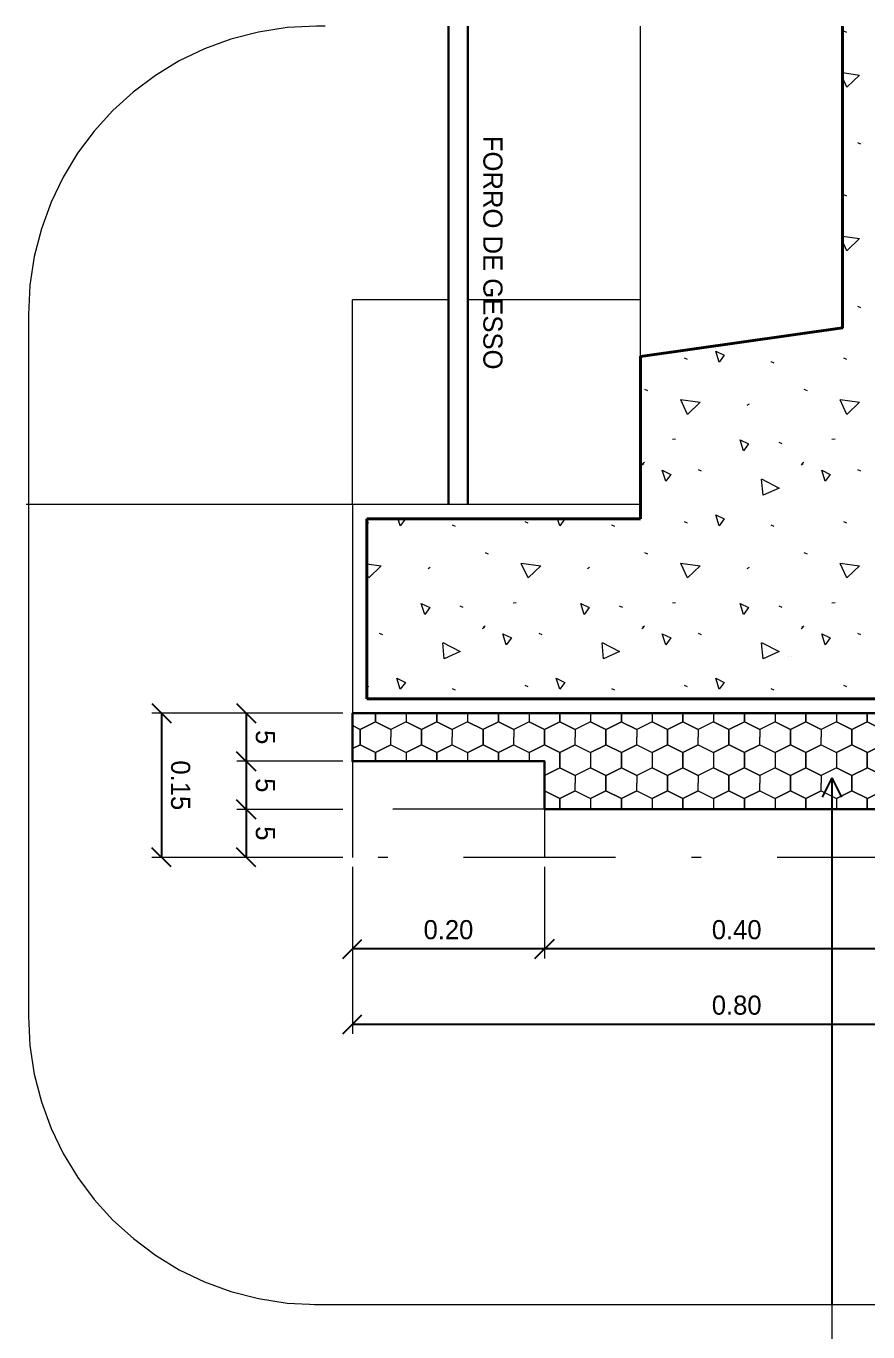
# Model space of a CAD drawing. Header units: metres. Extents: x -62 to 23, y -77 to 42.
# Drawn here: x -7.99 to 0.77, y -7 to 6.58 of the extents above; entities that cross this region are included whole.
import ezdxf
from ezdxf.enums import TextEntityAlignment as Align

# ---------------------------------------------------------------- set-up
doc = ezdxf.new("R2010")
doc.units = ezdxf.units.M
doc.header["$MEASUREMENT"] = 0
doc.linetypes.add('DGN Style 4', pattern=[3.163611, 1.580817, -0.790409, 0.001976, -0.790409])
for name, color, linetype, lineweight in [('11 - Acabamentos', 7, 'Continuous', 0), ('21 - Hachuras', 7, 'Continuous', 0), ('24 - Textos Gerais', 7, 'Continuous', 0), ('32 - Forro', 7, 'Continuous', 0), ('5 - Laje em Corte', 7, 'Continuous', 0), ('Level 1-1', 7, 'Continuous', 0), ('Level 12', 7, 'Continuous', 0), ('Level 24-1', 7, 'Continuous', 0), ('Level 63', 7, 'Continuous', 0)]:
    doc.layers.add(name, color=color, linetype=linetype, lineweight=lineweight)
doc.styles.add('Style-CIVIL', font='CIVIL.shx')
doc.styles.add('Style-INTL_ENGINEERING', font='INTL_ENGINEERING.shx')
doc.dimstyles.get("Standard").update_dxf_attribs({"dimtxt": 0.18, "dimasz": 0.18, "dimexe": 0.18, "dimexo": 0.0625, "dimgap": 0.09, "dimtad": 0, "dimtih": 1, "dimtoh": 1, "dimdec": 4, "dimzin": 1, "dimdsep": 46, "dimtxsty": 'Standard', "dimcen": 0, "dimadec": 0, "dimazin": 0, "dimtfac": 1, "dimtdec": 4, "dimtofl": 0, "dimtmove": 0, "dimatfit": 3, "dimfxl": 0, "dimtolj": 1, "dimtzin": 1, "dimarcsym": 0})

# ---------------------------------------------------------------- blocks, each defined once
blk = doc.blocks.new('*U42')
at = {"layer": 'Level 24-1', "color": 7, "linetype": 'DGN Style 4', "lineweight": 13, "flags": 128}
for points in [[(1.4746, 0.3831), (-0.1258, 2.153)], [(-1.4409, 0.9638), (0.1573, -0.8037)], [(0.7223, -0.8321), (1.444, -0.1795)]]:
    blk.add_lwpolyline(points, dxfattribs=at)
at = {"layer": 'Level 24-1', "color": 7, "linetype": 'DGN Style 4', "lineweight": 13}
for centre, start, end in [((1.1757, 0.1172), 312.1218, 42.1218), ((0.454, -0.5354), 222.1218, 312.1218)]:
    blk.add_arc(centre, 0.4, start, end, dxfattribs=at)
blk = doc.blocks.new('_Oblique')
at = {"color": 0, "linetype": 'ByBlock', "lineweight": -2}
blk.add_line((0.5, 0.5), (-0.5, -0.5), dxfattribs=at)
blk = doc.blocks.new('*D62')
at = {"layer": 'Defpoints', "color": 0, "linetype": 'Continuous', "lineweight": 0}
for p in [(-2.596, -2.064), (1.404, -2.064), (-2.596, -3.016)]:
    blk.add_point(p, dxfattribs=at)
at = {"layer": 'Level 1-1', "color": 2, "linetype": 'Continuous', "lineweight": 0}
for p, q in [((-2.596, -2.163), (-2.596, -3.115)), ((1.404, -2.163), (1.404, -3.115))]:
    blk.add_line(p, q, dxfattribs=at)
at = {"layer": 'Level 1-1', "color": 0, "linetype": 'Continuous', "lineweight": -2}
blk.add_line((1.404, -3.016), (-2.596, -3.016), dxfattribs=at)
at = {"layer": 'Level 1-1', "color": 0, "linetype": 'Continuous', "lineweight": -2, "xscale": 0.199, "yscale": 0.199, "zscale": 0.199, "rotation": 180}
blk.add_blockref('_Oblique', (-2.596, -3.016), dxfattribs=at)
at = {"layer": 'Level 1-1', "color": 0, "linetype": 'Continuous', "lineweight": -2, "xscale": 0.199, "yscale": 0.199, "zscale": 0.199}
blk.add_blockref('_Oblique', (1.404, -3.016), dxfattribs=at)
at = {"layer": 'Level 1-1', "color": 0, "linetype": 'Continuous', "lineweight": 0, "insert": (-0.596, -2.817), "char_height": 0.199, "attachment_point": 5, "style": 'Style-INTL_ENGINEERING'}
blk.add_mtext('0.40', dxfattribs=at)
blk = doc.blocks.new('*D63')
at = {"layer": 'Defpoints', "color": 0, "linetype": 'Continuous', "lineweight": 0}
for p in [(-4.596, -2.064), (-2.596, -2.064), (-4.596, -3.016)]:
    blk.add_point(p, dxfattribs=at)
at = {"layer": 'Level 1-1', "color": 2, "linetype": 'Continuous', "lineweight": 0}
for p, q in [((-4.596, -2.163), (-4.596, -3.115)), ((-2.596, -2.163), (-2.596, -3.115))]:
    blk.add_line(p, q, dxfattribs=at)
at = {"layer": 'Level 1-1', "color": 0, "linetype": 'Continuous', "lineweight": -2}
blk.add_line((-2.596, -3.016), (-4.596, -3.016), dxfattribs=at)
at = {"layer": 'Level 1-1', "color": 0, "linetype": 'Continuous', "lineweight": -2, "xscale": 0.199, "yscale": 0.199, "zscale": 0.199, "rotation": 180}
blk.add_blockref('_Oblique', (-4.596, -3.016), dxfattribs=at)
at = {"layer": 'Level 1-1', "color": 0, "linetype": 'Continuous', "lineweight": -2, "xscale": 0.199, "yscale": 0.199, "zscale": 0.199}
blk.add_blockref('_Oblique', (-2.596, -3.016), dxfattribs=at)
at = {"layer": 'Level 1-1', "color": 0, "linetype": 'Continuous', "lineweight": 0, "insert": (-3.596, -2.817), "char_height": 0.199, "attachment_point": 5, "style": 'Style-INTL_ENGINEERING'}
blk.add_mtext('0.20', dxfattribs=at)
blk = doc.blocks.new('*D64')
at = {"layer": 'Defpoints', "color": 0, "linetype": 'Continuous', "lineweight": 0}
for p in [(-4.596, -2.064), (3.404, -2.064), (-4.596, -3.801)]:
    blk.add_point(p, dxfattribs=at)
at = {"layer": 'Level 1-1', "color": 2, "linetype": 'Continuous', "lineweight": 0}
for p, q in [((-4.596, -2.163), (-4.596, -3.9)), ((3.404, -2.163), (3.404, -3.9))]:
    blk.add_line(p, q, dxfattribs=at)
at = {"layer": 'Level 1-1', "color": 0, "linetype": 'Continuous', "lineweight": -2}
blk.add_line((3.404, -3.801), (-4.596, -3.801), dxfattribs=at)
at = {"layer": 'Level 1-1', "color": 0, "linetype": 'Continuous', "lineweight": -2, "xscale": 0.199, "yscale": 0.199, "zscale": 0.199, "rotation": 180}
blk.add_blockref('_Oblique', (-4.596, -3.801), dxfattribs=at)
at = {"layer": 'Level 1-1', "color": 0, "linetype": 'Continuous', "lineweight": -2, "xscale": 0.199, "yscale": 0.199, "zscale": 0.199}
blk.add_blockref('_Oblique', (3.404, -3.801), dxfattribs=at)
at = {"layer": 'Level 1-1', "color": 0, "linetype": 'Continuous', "lineweight": 0, "insert": (-0.596, -3.602), "char_height": 0.199, "attachment_point": 5, "style": 'Style-INTL_ENGINEERING'}
blk.add_mtext('0.80', dxfattribs=at)
blk = doc.blocks.new('*D66')
at = {"layer": 'Defpoints', "color": 0, "linetype": 'Continuous', "lineweight": 0}
for p in [(-4.596, -1.064), (-5.701, -1.564), (-4.596, -1.564)]:
    blk.add_point(p, dxfattribs=at)
at = {"layer": 'Level 1-1', "color": 2, "linetype": 'Continuous', "lineweight": 0}
for p, q in [((-4.695, -1.064), (-5.8, -1.064)), ((-4.695, -1.564), (-5.8, -1.564))]:
    blk.add_line(p, q, dxfattribs=at)
at = {"layer": 'Level 1-1', "color": 0, "linetype": 'Continuous', "lineweight": -2}
blk.add_line((-5.701, -1.064), (-5.701, -1.564), dxfattribs=at)
at = {"layer": 'Level 1-1', "color": 0, "linetype": 'Continuous', "lineweight": -2, "xscale": 0.199, "yscale": 0.199, "zscale": 0.199}
for p, rotation in [((-5.701, -1.064), 90), ((-5.701, -1.564), 270)]:
    blk.add_blockref('_Oblique', p, dxfattribs=dict(at, rotation=rotation))
at = {"layer": 'Level 1-1', "color": 0, "linetype": 'Continuous', "lineweight": 0, "insert": (-5.503, -1.314), "char_height": 0.199, "attachment_point": 5, "rotation": 270, "style": 'Style-INTL_ENGINEERING'}
blk.add_mtext('5', dxfattribs=at)
blk = doc.blocks.new('*D67')
at = {"layer": 'Defpoints', "color": 0, "linetype": 'Continuous', "lineweight": 0}
for p in [(-4.596, -1.564), (-5.701, -2.064), (-4.596, -2.064)]:
    blk.add_point(p, dxfattribs=at)
at = {"layer": 'Level 1-1', "color": 2, "linetype": 'Continuous', "lineweight": 0}
for p, q in [((-4.695, -1.564), (-5.8, -1.564)), ((-4.695, -2.064), (-5.8, -2.064))]:
    blk.add_line(p, q, dxfattribs=at)
at = {"layer": 'Level 1-1', "color": 0, "linetype": 'Continuous', "lineweight": -2}
blk.add_line((-5.701, -1.564), (-5.701, -2.064), dxfattribs=at)
at = {"layer": 'Level 1-1', "color": 0, "linetype": 'Continuous', "lineweight": -2, "xscale": 0.199, "yscale": 0.199, "zscale": 0.199}
for p, rotation in [((-5.701, -1.564), 90), ((-5.701, -2.064), 270)]:
    blk.add_blockref('_Oblique', p, dxfattribs=dict(at, rotation=rotation))
at = {"layer": 'Level 1-1', "color": 0, "linetype": 'Continuous', "lineweight": 0, "insert": (-5.503, -1.814), "char_height": 0.199, "attachment_point": 5, "rotation": 270, "style": 'Style-INTL_ENGINEERING'}
blk.add_mtext('5', dxfattribs=at)
blk = doc.blocks.new('*D65')
at = {"layer": 'Defpoints', "color": 0, "linetype": 'Continuous', "lineweight": 0}
for p in [(-4.596, -0.564), (-5.701, -1.064), (-4.596, -1.064)]:
    blk.add_point(p, dxfattribs=at)
at = {"layer": 'Level 1-1', "color": 2, "linetype": 'Continuous', "lineweight": 0}
for p, q in [((-4.695, -0.564), (-5.8, -0.564)), ((-4.695, -1.064), (-5.8, -1.064))]:
    blk.add_line(p, q, dxfattribs=at)
at = {"layer": 'Level 1-1', "color": 0, "linetype": 'Continuous', "lineweight": -2}
blk.add_line((-5.701, -0.564), (-5.701, -1.064), dxfattribs=at)
at = {"layer": 'Level 1-1', "color": 0, "linetype": 'Continuous', "lineweight": -2, "xscale": 0.199, "yscale": 0.199, "zscale": 0.199}
for p, rotation in [((-5.701, -0.564), 90), ((-5.701, -1.064), 270)]:
    blk.add_blockref('_Oblique', p, dxfattribs=dict(at, rotation=rotation))
at = {"layer": 'Level 1-1', "color": 0, "linetype": 'Continuous', "lineweight": 0, "insert": (-5.503, -0.814), "char_height": 0.199, "attachment_point": 5, "rotation": 270, "style": 'Style-INTL_ENGINEERING'}
blk.add_mtext('5', dxfattribs=at)
blk = doc.blocks.new('*D68')
at = {"layer": 'Defpoints', "color": 0, "linetype": 'Continuous', "lineweight": 0}
for p in [(-4.596, -0.564), (-6.583, -2.064), (-4.596, -2.064)]:
    blk.add_point(p, dxfattribs=at)
at = {"layer": 'Level 1-1', "color": 2, "linetype": 'Continuous', "lineweight": 0}
for p, q in [((-4.695, -0.564), (-6.682, -0.564)), ((-4.695, -2.064), (-6.682, -2.064))]:
    blk.add_line(p, q, dxfattribs=at)
at = {"layer": 'Level 1-1', "color": 0, "linetype": 'Continuous', "lineweight": -2}
blk.add_line((-6.583, -0.564), (-6.583, -2.064), dxfattribs=at)
at = {"layer": 'Level 1-1', "color": 0, "linetype": 'Continuous', "lineweight": -2, "xscale": 0.199, "yscale": 0.199, "zscale": 0.199}
for p, rotation in [((-6.583, -0.564), 90), ((-6.583, -2.064), 270)]:
    blk.add_blockref('_Oblique', p, dxfattribs=dict(at, rotation=rotation))
at = {"layer": 'Level 1-1', "color": 0, "linetype": 'Continuous', "lineweight": 0, "insert": (-6.385, -1.314), "char_height": 0.199, "attachment_point": 5, "rotation": 270, "style": 'Style-INTL_ENGINEERING'}
blk.add_mtext('0.15', dxfattribs=at)
blk = doc.blocks.new('TerminatorOpen')
at = {"color": 0, "linetype": 'ByBlock', "lineweight": -2}
for q in [(-1, 0.5), (-1, 0), (-1, -0.5)]:
    blk.add_line((0, 0), q, dxfattribs=at)

msp = doc.modelspace()

# ---------------------------------------------------------------- hatches: boundary and pattern name
at = {"layer": '11 - Acabamentos', "linetype": 'Continuous', "lineweight": 0}
h = msp.add_hatch(dxfattribs=at)
h.set_pattern_fill('HONEY', color=8, style=0)
h.set_pattern_definition([(270, (4.2829, -2.4133), (-0.64, 0.48), [0.16, -0.32]), (333.435, (4.28288, -2.57328), (-1.28, 0.48), [0.178885, -1.96774]), (26.565, (4.44288, -2.65328), (1.28, 0.48), [0.178885, -1.96774]), (90, (4.6029, -2.5733), (-0.64, 0.48), [0.16, -0.32]), (153.435, (4.60288, -2.41328), (-1.28, 0.48), [0.178885, -1.96774]), (206.565, (4.44288, -2.33328), (1.28, 0.48), [0.178885, -1.96774]), (270, (4.6029, -2.4133), (-0.64, 0.48), [0.16, -0.32]), (333.435, (4.60288, -2.57328), (-1.28, 0.48), [0.178885, -1.96774]), (270, (4.4429, -2.6533), (-0.64, 0.48), [0.08, -0.4]), (270, (4.4429, -2.2533), (-0.64, 0.48), [0.08, -0.4]), (333.435, (4.44288, -2.33328), (-1.28, 0.48), [0.178885, -1.96774]), (26.565, (4.60288, -2.41328), (1.28, 0.48), [0.178885, -1.96774]), (206.565, (4.76288, -2.33328), (1.28, 0.48), [0.178885, -1.96774]), (90, (4.4429, -2.7333), (-0.64, 0.48), [0.08, -0.4]), (153.435, (4.44288, -2.65328), (-1.28, 0.48), [0.178885, -1.96774]), (206.565, (4.28288, -2.57328), (1.28, 0.48), [0.178885, -1.96774]), (333.435, (4.12288, -2.33328), (-1.28, 0.48), [0.178885, -1.96774]), (26.565, (4.28288, -2.41328), (1.28, 0.48), [0.178885, -1.96774]), (90, (4.4429, -2.3333), (-0.64, 0.48), [0.08, -0.4]), (153.435, (4.76288, -2.65328), (-1.28, 0.48), [0.178885, -1.96774]), (206.565, (4.60288, -2.57328), (1.28, 0.48), [0.178885, -1.96774]), (270, (4.7629, -2.6533), (-0.64, 0.48), [0.08, -0.4]), (90, (4.7629, -2.3333), (-0.64, 0.48), [0.08, -0.4])])
h.paths.add_polyline_path([(3.4045, -0.5636), (-4.5955, -0.5636), (-4.5955, -1.0636), (-2.5955, -1.0636), (-2.5955, -1.5636), (1.4045, -1.5636), (1.4045, -2.0636), (3.4045, -2.0636)])
at = {"layer": 'Level 63', "linetype": 'Continuous', "lineweight": 13}
h = msp.add_hatch(color=7, dxfattribs=at)
edge = h.paths.add_edge_path()
edge.add_spline(control_points=[(-0.0629, 0.0262), (-0.0626, 0.0262), (-0.0625, 0.0262)], knot_values=[0, 0, 0, 1, 1, 1], degree=2, periodic=0)
edge.add_spline(control_points=[(-0.0625, 0.0262), (-0.0623, 0.0262), (-0.0621, 0.0261)], knot_values=[0, 0, 0, 1, 1, 1], degree=2, periodic=0)
edge.add_spline(control_points=[(-0.0621, 0.0261), (-0.0619, 0.026), (-0.0617, 0.0258)], knot_values=[0, 0, 0, 1, 1, 1], degree=2, periodic=0)
edge.add_spline(control_points=[(-0.0617, 0.0258), (-0.0615, 0.0256), (-0.0611, 0.0252)], knot_values=[0, 0, 0, 1, 1, 1], degree=2, periodic=0)
edge.add_line((-0.0611, 0.0252), (-0.0603, 0.0244))
edge.add_line((-0.0603, 0.0244), (-0.0593, 0.0244))
edge.add_line((-0.0593, 0.0244), (-0.0604, 0.0255))
edge.add_spline(control_points=[(-0.0604, 0.0255), (-0.0607, 0.0258), (-0.061, 0.026)], knot_values=[0, 0, 0, 1, 1, 1], degree=2, periodic=0)
edge.add_spline(control_points=[(-0.061, 0.026), (-0.0612, 0.0261), (-0.0615, 0.0262)], knot_values=[0, 0, 0, 1, 1, 1], degree=2, periodic=0)
edge.add_spline(control_points=[(-0.0615, 0.0262), (-0.0607, 0.0263), (-0.0602, 0.0266)], knot_values=[0, 0, 0, 1, 1, 1], degree=2, periodic=0)
edge.add_spline(control_points=[(-0.0602, 0.0266), (-0.0598, 0.0269), (-0.0598, 0.0274)], knot_values=[0, 0, 0, 1, 1, 1], degree=2, periodic=0)
edge.add_spline(control_points=[(-0.0598, 0.0274), (-0.0598, 0.0277), (-0.0601, 0.028)], knot_values=[0, 0, 0, 1, 1, 1], degree=2, periodic=0)
edge.add_spline(control_points=[(-0.0601, 0.028), (-0.0603, 0.0283), (-0.0607, 0.0284)], knot_values=[0, 0, 0, 1, 1, 1], degree=2, periodic=0)
edge.add_spline(control_points=[(-0.0607, 0.0284), (-0.0612, 0.0285), (-0.062, 0.0285)], knot_values=[0, 0, 0, 1, 1, 1], degree=2, periodic=0)
edge.add_line((-0.062, 0.0285), (-0.0647, 0.0285))
edge.add_line((-0.0647, 0.0285), (-0.0647, 0.0244))
edge.add_line((-0.0647, 0.0244), (-0.0639, 0.0244))
edge.add_line((-0.0639, 0.0244), (-0.0639, 0.0262))
edge.add_line((-0.0639, 0.0262), (-0.0629, 0.0262))
edge = h.paths.add_edge_path(flags=16)
edge.add_spline(control_points=[(-0.0619, 0.0281), (-0.0613, 0.0281), (-0.061, 0.0279)], knot_values=[0, 0, 0, 1, 1, 1], degree=2, periodic=0)
edge.add_spline(control_points=[(-0.061, 0.0279), (-0.0606, 0.0277), (-0.0606, 0.0274)], knot_values=[0, 0, 0, 1, 1, 1], degree=2, periodic=0)
edge.add_spline(control_points=[(-0.0606, 0.0274), (-0.0606, 0.0272), (-0.0608, 0.027)], knot_values=[0, 0, 0, 1, 1, 1], degree=2, periodic=0)
edge.add_spline(control_points=[(-0.0608, 0.027), (-0.061, 0.0268), (-0.0613, 0.0268)], knot_values=[0, 0, 0, 1, 1, 1], degree=2, periodic=0)
edge.add_spline(control_points=[(-0.0613, 0.0268), (-0.0616, 0.0267), (-0.0621, 0.0267)], knot_values=[0, 0, 0, 1, 1, 1], degree=2, periodic=0)
edge.add_line((-0.0621, 0.0267), (-0.0639, 0.0267))
edge.add_line((-0.0639, 0.0267), (-0.0639, 0.0281))
edge.add_line((-0.0639, 0.0281), (-0.0619, 0.0281))
h = msp.add_hatch(color=7, dxfattribs=at)
edge = h.paths.add_edge_path()
edge.add_spline(control_points=[(-0.0533, 0.0255), (-0.053, 0.0259), (-0.053, 0.0264)], knot_values=[0, 0, 0, 1, 1, 1], degree=2, periodic=0)
edge.add_spline(control_points=[(-0.053, 0.0264), (-0.053, 0.0271), (-0.0534, 0.0275)], knot_values=[0, 0, 0, 1, 1, 1], degree=2, periodic=0)
edge.add_spline(control_points=[(-0.0534, 0.0275), (-0.0537, 0.028), (-0.0544, 0.0283)], knot_values=[0, 0, 0, 1, 1, 1], degree=2, periodic=0)
edge.add_spline(control_points=[(-0.0544, 0.0283), (-0.0551, 0.0286), (-0.0559, 0.0286)], knot_values=[0, 0, 0, 1, 1, 1], degree=2, periodic=0)
edge.add_spline(control_points=[(-0.0559, 0.0286), (-0.0568, 0.0286), (-0.0574, 0.0283)], knot_values=[0, 0, 0, 1, 1, 1], degree=2, periodic=0)
edge.add_spline(control_points=[(-0.0574, 0.0283), (-0.0581, 0.0281), (-0.0585, 0.0276)], knot_values=[0, 0, 0, 1, 1, 1], degree=2, periodic=0)
edge.add_spline(control_points=[(-0.0585, 0.0276), (-0.0588, 0.0271), (-0.0588, 0.0264)], knot_values=[0, 0, 0, 1, 1, 1], degree=2, periodic=0)
edge.add_spline(control_points=[(-0.0588, 0.0264), (-0.0588, 0.0258), (-0.0585, 0.0253)], knot_values=[0, 0, 0, 1, 1, 1], degree=2, periodic=0)
edge.add_spline(control_points=[(-0.0585, 0.0253), (-0.0581, 0.0248), (-0.0574, 0.0246)], knot_values=[0, 0, 0, 1, 1, 1], degree=2, periodic=0)
edge.add_spline(control_points=[(-0.0574, 0.0246), (-0.0568, 0.0243), (-0.056, 0.0243)], knot_values=[0, 0, 0, 1, 1, 1], degree=2, periodic=0)
edge.add_spline(control_points=[(-0.056, 0.0243), (-0.0551, 0.0243), (-0.0545, 0.0245)], knot_values=[0, 0, 0, 1, 1, 1], degree=2, periodic=0)
edge.add_spline(control_points=[(-0.0545, 0.0245), (-0.0538, 0.0242), (-0.0532, 0.024)], knot_values=[0, 0, 0, 1, 1, 1], degree=2, periodic=0)
edge.add_line((-0.0532, 0.024), (-0.0529, 0.0244))
edge.add_spline(control_points=[(-0.0529, 0.0244), (-0.0534, 0.0245), (-0.054, 0.0248)], knot_values=[0, 0, 0, 1, 1, 1], degree=2, periodic=0)
edge.add_spline(control_points=[(-0.054, 0.0248), (-0.0535, 0.0251), (-0.0533, 0.0255)], knot_values=[0, 0, 0, 1, 1, 1], degree=2, periodic=0)
edge = h.paths.add_edge_path(flags=16)
edge.add_spline(control_points=[(-0.0559, 0.0251), (-0.0555, 0.025), (-0.0551, 0.0249)], knot_values=[0, 0, 0, 1, 1, 1], degree=2, periodic=0)
edge.add_spline(control_points=[(-0.0551, 0.0249), (-0.0555, 0.0248), (-0.0559, 0.0248)], knot_values=[0, 0, 0, 1, 1, 1], degree=2, periodic=0)
edge.add_spline(control_points=[(-0.0559, 0.0248), (-0.0568, 0.0248), (-0.0574, 0.0252)], knot_values=[0, 0, 0, 1, 1, 1], degree=2, periodic=0)
edge.add_spline(control_points=[(-0.0574, 0.0252), (-0.058, 0.0256), (-0.058, 0.0264)], knot_values=[0, 0, 0, 1, 1, 1], degree=2, periodic=0)
edge.add_spline(control_points=[(-0.058, 0.0264), (-0.058, 0.0273), (-0.0574, 0.0277)], knot_values=[0, 0, 0, 1, 1, 1], degree=2, periodic=0)
edge.add_spline(control_points=[(-0.0574, 0.0277), (-0.0568, 0.0281), (-0.0559, 0.0281)], knot_values=[0, 0, 0, 1, 1, 1], degree=2, periodic=0)
edge.add_spline(control_points=[(-0.0559, 0.0281), (-0.0553, 0.0281), (-0.0548, 0.0279)], knot_values=[0, 0, 0, 1, 1, 1], degree=2, periodic=0)
edge.add_spline(control_points=[(-0.0548, 0.0279), (-0.0544, 0.0277), (-0.0541, 0.0273)], knot_values=[0, 0, 0, 1, 1, 1], degree=2, periodic=0)
edge.add_spline(control_points=[(-0.0541, 0.0273), (-0.0539, 0.0269), (-0.0539, 0.0264)], knot_values=[0, 0, 0, 1, 1, 1], degree=2, periodic=0)
edge.add_spline(control_points=[(-0.0539, 0.0264), (-0.0539, 0.0256), (-0.0546, 0.0251)], knot_values=[0, 0, 0, 1, 1, 1], degree=2, periodic=0)
edge.add_spline(control_points=[(-0.0546, 0.0251), (-0.055, 0.0254), (-0.0557, 0.0255)], knot_values=[0, 0, 0, 1, 1, 1], degree=2, periodic=0)
edge.add_line((-0.0557, 0.0255), (-0.0559, 0.0251))
h = msp.add_hatch(color=7, dxfattribs=at)
edge = h.paths.add_edge_path()
edge.add_spline(control_points=[(-0.048, 0.0261), (-0.048, 0.0253), (-0.0483, 0.0251)], knot_values=[0, 0, 0, 1, 1, 1], degree=2, periodic=0)
edge.add_spline(control_points=[(-0.0483, 0.0251), (-0.0487, 0.0248), (-0.0496, 0.0248)], knot_values=[0, 0, 0, 1, 1, 1], degree=2, periodic=0)
edge.add_spline(control_points=[(-0.0496, 0.0248), (-0.0501, 0.0248), (-0.0505, 0.0249)], knot_values=[0, 0, 0, 1, 1, 1], degree=2, periodic=0)
edge.add_spline(control_points=[(-0.0505, 0.0249), (-0.0508, 0.0251), (-0.051, 0.0253)], knot_values=[0, 0, 0, 1, 1, 1], degree=2, periodic=0)
edge.add_spline(control_points=[(-0.051, 0.0253), (-0.0511, 0.0256), (-0.0511, 0.0261)], knot_values=[0, 0, 0, 1, 1, 1], degree=2, periodic=0)
edge.add_line((-0.0511, 0.0261), (-0.0511, 0.0285))
edge.add_line((-0.0511, 0.0285), (-0.0519, 0.0285))
edge.add_line((-0.0519, 0.0285), (-0.0519, 0.0261))
edge.add_spline(control_points=[(-0.0519, 0.0261), (-0.0519, 0.0255), (-0.0517, 0.0251)], knot_values=[0, 0, 0, 1, 1, 1], degree=2, periodic=0)
edge.add_spline(control_points=[(-0.0517, 0.0251), (-0.0515, 0.0247), (-0.0509, 0.0245)], knot_values=[0, 0, 0, 1, 1, 1], degree=2, periodic=0)
edge.add_spline(control_points=[(-0.0509, 0.0245), (-0.0504, 0.0243), (-0.0495, 0.0243)], knot_values=[0, 0, 0, 1, 1, 1], degree=2, periodic=0)
edge.add_spline(control_points=[(-0.0495, 0.0243), (-0.0487, 0.0243), (-0.0481, 0.0245)], knot_values=[0, 0, 0, 1, 1, 1], degree=2, periodic=0)
edge.add_spline(control_points=[(-0.0481, 0.0245), (-0.0476, 0.0247), (-0.0474, 0.0251)], knot_values=[0, 0, 0, 1, 1, 1], degree=2, periodic=0)
edge.add_spline(control_points=[(-0.0474, 0.0251), (-0.0472, 0.0255), (-0.0472, 0.0261)], knot_values=[0, 0, 0, 1, 1, 1], degree=2, periodic=0)
edge.add_line((-0.0472, 0.0261), (-0.0472, 0.0285))
edge.add_line((-0.0472, 0.0285), (-0.048, 0.0285))
edge.add_line((-0.048, 0.0285), (-0.048, 0.0261))
for points in [[(-0.0419, 0.0244), (-0.0419, 0.028), (-0.0439, 0.028), (-0.0439, 0.0285), (-0.0391, 0.0285), (-0.0391, 0.028), (-0.0411, 0.028), (-0.0411, 0.0244)], [(-0.0383, 0.0244), (-0.0383, 0.0285), (-0.0339, 0.0285), (-0.0339, 0.028), (-0.0375, 0.028), (-0.0375, 0.0268), (-0.0341, 0.0268), (-0.0341, 0.0263), (-0.0375, 0.0263), (-0.0375, 0.0248), (-0.0337, 0.0248), (-0.0337, 0.0244)], [(-0.0311, 0.0244), (-0.0311, 0.028), (-0.0331, 0.028), (-0.0331, 0.0285), (-0.0283, 0.0285), (-0.0283, 0.028), (-0.0303, 0.028), (-0.0303, 0.0244)]]:
    msp.add_hatch(color=7, dxfattribs=at).paths.add_polyline_path(points)
h = msp.add_hatch(color=7, dxfattribs=at)
edge = h.paths.add_edge_path()
edge.add_spline(control_points=[(-0.0273, 0.0253), (-0.027, 0.0249), (-0.0263, 0.0246)], knot_values=[0, 0, 0, 1, 1, 1], degree=2, periodic=0)
edge.add_spline(control_points=[(-0.0263, 0.0246), (-0.0256, 0.0243), (-0.0248, 0.0243)], knot_values=[0, 0, 0, 1, 1, 1], degree=2, periodic=0)
edge.add_spline(control_points=[(-0.0248, 0.0243), (-0.024, 0.0243), (-0.0233, 0.0245)], knot_values=[0, 0, 0, 1, 1, 1], degree=2, periodic=0)
edge.add_spline(control_points=[(-0.0233, 0.0245), (-0.0226, 0.0248), (-0.0222, 0.0253)], knot_values=[0, 0, 0, 1, 1, 1], degree=2, periodic=0)
edge.add_spline(control_points=[(-0.0222, 0.0253), (-0.0219, 0.0258), (-0.0219, 0.0264)], knot_values=[0, 0, 0, 1, 1, 1], degree=2, periodic=0)
edge.add_spline(control_points=[(-0.0219, 0.0264), (-0.0219, 0.0271), (-0.0222, 0.0275)], knot_values=[0, 0, 0, 1, 1, 1], degree=2, periodic=0)
edge.add_spline(control_points=[(-0.0222, 0.0275), (-0.0226, 0.028), (-0.0232, 0.0283)], knot_values=[0, 0, 0, 1, 1, 1], degree=2, periodic=0)
edge.add_spline(control_points=[(-0.0232, 0.0283), (-0.0239, 0.0286), (-0.0248, 0.0286)], knot_values=[0, 0, 0, 1, 1, 1], degree=2, periodic=0)
edge.add_spline(control_points=[(-0.0248, 0.0286), (-0.0261, 0.0286), (-0.0269, 0.028)], knot_values=[0, 0, 0, 1, 1, 1], degree=2, periodic=0)
edge.add_spline(control_points=[(-0.0269, 0.028), (-0.0277, 0.0274), (-0.0277, 0.0264)], knot_values=[0, 0, 0, 1, 1, 1], degree=2, periodic=0)
edge.add_spline(control_points=[(-0.0277, 0.0264), (-0.0277, 0.0258), (-0.0273, 0.0253)], knot_values=[0, 0, 0, 1, 1, 1], degree=2, periodic=0)
edge = h.paths.add_edge_path(flags=16)
edge.add_spline(control_points=[(-0.0262, 0.0277), (-0.0256, 0.0281), (-0.0248, 0.0281)], knot_values=[0, 0, 0, 1, 1, 1], degree=2, periodic=0)
edge.add_spline(control_points=[(-0.0248, 0.0281), (-0.0242, 0.0281), (-0.0237, 0.0279)], knot_values=[0, 0, 0, 1, 1, 1], degree=2, periodic=0)
edge.add_spline(control_points=[(-0.0237, 0.0279), (-0.0232, 0.0277), (-0.0229, 0.0273)], knot_values=[0, 0, 0, 1, 1, 1], degree=2, periodic=0)
edge.add_spline(control_points=[(-0.0229, 0.0273), (-0.0227, 0.0269), (-0.0227, 0.0264)], knot_values=[0, 0, 0, 1, 1, 1], degree=2, periodic=0)
edge.add_spline(control_points=[(-0.0227, 0.0264), (-0.0227, 0.0256), (-0.0233, 0.0252)], knot_values=[0, 0, 0, 1, 1, 1], degree=2, periodic=0)
edge.add_spline(control_points=[(-0.0233, 0.0252), (-0.0239, 0.0248), (-0.0248, 0.0248)], knot_values=[0, 0, 0, 1, 1, 1], degree=2, periodic=0)
edge.add_spline(control_points=[(-0.0248, 0.0248), (-0.0257, 0.0248), (-0.0263, 0.0252)], knot_values=[0, 0, 0, 1, 1, 1], degree=2, periodic=0)
edge.add_spline(control_points=[(-0.0263, 0.0252), (-0.0268, 0.0256), (-0.0268, 0.0264)], knot_values=[0, 0, 0, 1, 1, 1], degree=2, periodic=0)
edge.add_spline(control_points=[(-0.0268, 0.0264), (-0.0268, 0.0273), (-0.0262, 0.0277)], knot_values=[0, 0, 0, 1, 1, 1], degree=2, periodic=0)
h = msp.add_hatch(color=7, dxfattribs=at)
edge = h.paths.add_edge_path()
edge.add_spline(control_points=[(-0.0208, 0.0249), (-0.0205, 0.0246), (-0.0199, 0.0244)], knot_values=[0, 0, 0, 1, 1, 1], degree=2, periodic=0)
edge.add_spline(control_points=[(-0.0199, 0.0244), (-0.0193, 0.0243), (-0.0185, 0.0243)], knot_values=[0, 0, 0, 1, 1, 1], degree=2, periodic=0)
edge.add_spline(control_points=[(-0.0185, 0.0243), (-0.0179, 0.0243), (-0.0173, 0.0244)], knot_values=[0, 0, 0, 1, 1, 1], degree=2, periodic=0)
edge.add_spline(control_points=[(-0.0173, 0.0244), (-0.0168, 0.0246), (-0.0165, 0.0249)], knot_values=[0, 0, 0, 1, 1, 1], degree=2, periodic=0)
edge.add_spline(control_points=[(-0.0165, 0.0249), (-0.0163, 0.0252), (-0.0163, 0.0255)], knot_values=[0, 0, 0, 1, 1, 1], degree=2, periodic=0)
edge.add_spline(control_points=[(-0.0163, 0.0255), (-0.0163, 0.0259), (-0.0165, 0.0261)], knot_values=[0, 0, 0, 1, 1, 1], degree=2, periodic=0)
edge.add_spline(control_points=[(-0.0165, 0.0261), (-0.0168, 0.0264), (-0.0173, 0.0265)], knot_values=[0, 0, 0, 1, 1, 1], degree=2, periodic=0)
edge.add_spline(control_points=[(-0.0173, 0.0265), (-0.0177, 0.0267), (-0.0187, 0.0268)], knot_values=[0, 0, 0, 1, 1, 1], degree=2, periodic=0)
edge.add_spline(control_points=[(-0.0187, 0.0268), (-0.0196, 0.027), (-0.0199, 0.0271)], knot_values=[0, 0, 0, 1, 1, 1], degree=2, periodic=0)
edge.add_spline(control_points=[(-0.0199, 0.0271), (-0.0201, 0.0273), (-0.0201, 0.0275)], knot_values=[0, 0, 0, 1, 1, 1], degree=2, periodic=0)
edge.add_spline(control_points=[(-0.0201, 0.0275), (-0.0201, 0.0277), (-0.0198, 0.0279)], knot_values=[0, 0, 0, 1, 1, 1], degree=2, periodic=0)
edge.add_spline(control_points=[(-0.0198, 0.0279), (-0.0194, 0.0281), (-0.0187, 0.0281)], knot_values=[0, 0, 0, 1, 1, 1], degree=2, periodic=0)
edge.add_spline(control_points=[(-0.0187, 0.0281), (-0.018, 0.0281), (-0.0176, 0.0279)], knot_values=[0, 0, 0, 1, 1, 1], degree=2, periodic=0)
edge.add_spline(control_points=[(-0.0176, 0.0279), (-0.0173, 0.0277), (-0.0172, 0.0273)], knot_values=[0, 0, 0, 1, 1, 1], degree=2, periodic=0)
edge.add_line((-0.0172, 0.0273), (-0.0164, 0.0273))
edge.add_spline(control_points=[(-0.0164, 0.0273), (-0.0165, 0.0277), (-0.0167, 0.028)], knot_values=[0, 0, 0, 1, 1, 1], degree=2, periodic=0)
edge.add_spline(control_points=[(-0.0167, 0.028), (-0.017, 0.0283), (-0.0175, 0.0284)], knot_values=[0, 0, 0, 1, 1, 1], degree=2, periodic=0)
edge.add_spline(control_points=[(-0.0175, 0.0284), (-0.0181, 0.0286), (-0.0187, 0.0286)], knot_values=[0, 0, 0, 1, 1, 1], degree=2, periodic=0)
edge.add_spline(control_points=[(-0.0187, 0.0286), (-0.0194, 0.0286), (-0.0199, 0.0284)], knot_values=[0, 0, 0, 1, 1, 1], degree=2, periodic=0)
edge.add_spline(control_points=[(-0.0199, 0.0284), (-0.0204, 0.0283), (-0.0206, 0.028)], knot_values=[0, 0, 0, 1, 1, 1], degree=2, periodic=0)
edge.add_spline(control_points=[(-0.0206, 0.028), (-0.0209, 0.0278), (-0.0209, 0.0274)], knot_values=[0, 0, 0, 1, 1, 1], degree=2, periodic=0)
edge.add_spline(control_points=[(-0.0209, 0.0274), (-0.0209, 0.0272), (-0.0207, 0.0269)], knot_values=[0, 0, 0, 1, 1, 1], degree=2, periodic=0)
edge.add_spline(control_points=[(-0.0207, 0.0269), (-0.0205, 0.0267), (-0.02, 0.0265)], knot_values=[0, 0, 0, 1, 1, 1], degree=2, periodic=0)
edge.add_spline(control_points=[(-0.02, 0.0265), (-0.0197, 0.0264), (-0.0188, 0.0263)], knot_values=[0, 0, 0, 1, 1, 1], degree=2, periodic=0)
edge.add_spline(control_points=[(-0.0188, 0.0263), (-0.018, 0.0261), (-0.0178, 0.0261)], knot_values=[0, 0, 0, 1, 1, 1], degree=2, periodic=0)
edge.add_spline(control_points=[(-0.0178, 0.0261), (-0.0174, 0.026), (-0.0172, 0.0258)], knot_values=[0, 0, 0, 1, 1, 1], degree=2, periodic=0)
edge.add_spline(control_points=[(-0.0172, 0.0258), (-0.017, 0.0257), (-0.017, 0.0255)], knot_values=[0, 0, 0, 1, 1, 1], degree=2, periodic=0)
edge.add_spline(control_points=[(-0.017, 0.0255), (-0.017, 0.0253), (-0.0172, 0.0251)], knot_values=[0, 0, 0, 1, 1, 1], degree=2, periodic=0)
edge.add_spline(control_points=[(-0.0172, 0.0251), (-0.0174, 0.025), (-0.0177, 0.0249)], knot_values=[0, 0, 0, 1, 1, 1], degree=2, periodic=0)
edge.add_spline(control_points=[(-0.0177, 0.0249), (-0.0181, 0.0248), (-0.0186, 0.0248)], knot_values=[0, 0, 0, 1, 1, 1], degree=2, periodic=0)
edge.add_spline(control_points=[(-0.0186, 0.0248), (-0.0191, 0.0248), (-0.0195, 0.0249)], knot_values=[0, 0, 0, 1, 1, 1], degree=2, periodic=0)
edge.add_spline(control_points=[(-0.0195, 0.0249), (-0.0199, 0.025), (-0.0201, 0.0252)], knot_values=[0, 0, 0, 1, 1, 1], degree=2, periodic=0)
edge.add_spline(control_points=[(-0.0201, 0.0252), (-0.0203, 0.0254), (-0.0203, 0.0257)], knot_values=[0, 0, 0, 1, 1, 1], degree=2, periodic=0)
edge.add_line((-0.0203, 0.0257), (-0.0211, 0.0257))
edge.add_spline(control_points=[(-0.0211, 0.0257), (-0.0211, 0.0253), (-0.0208, 0.0249)], knot_values=[0, 0, 0, 1, 1, 1], degree=2, periodic=0)

# ---------------------------------------------------------------- linework, layer by layer
at = {"layer": '11 - Acabamentos', "color": 30, "linetype": 'Continuous', "lineweight": 13}
for p, q in [((-4.5955, 1.6086), (-7.9921, 1.6086)), ((-1.5955, 1.6086), (-4.5955, 1.6086)), ((-4.5955, 1.6086), (-4.5955, -0.5636)), ((3.4045, -0.5636), (-4.5955, -0.5636))]:
    msp.add_line(p, q, dxfattribs=at)
at = {"layer": '11 - Acabamentos', "color": 30, "linetype": 'Continuous', "lineweight": 30, "flags": 128}
msp.add_lwpolyline([(3.4045, -0.5636), (-4.5955, -0.5636), (-4.5955, -1.0636), (-2.5955, -1.0636), (-2.5955, -1.5636), (1.4045, -1.5636), (1.4045, -2.0636), (3.4045, -2.0636)], close=True, dxfattribs=at)
at = {"layer": '21 - Hachuras', "color": 8, "linetype": 'Continuous', "lineweight": 0}
for p, q in [((0.5165, 6.5346), (0.5485, 6.5203)), ((0.6621, 5.373), (0.6941, 5.3588)), ((0.5165, 4.8331), (0.5485, 4.8188)), ((0.6621, 3.6715), (0.6941, 3.6573)), ((-1.1428, 3.1316), (-1.1108, 3.1173)), ((0.5165, 3.1316), (0.5485, 3.1173)), ((-0.2405, 3.096), (-0.2086, 3.0818)), ((-1.5548, 2.8083), (-1.5228, 2.7941)), ((0.1045, 2.8083), (0.1364, 2.7941)), ((-0.4679, 2.652), (-0.4892, 2.6378)), ((-1.232, 2.287), (-1.2639, 2.2835)), ((-0.1588, 2.2542), (-0.1269, 2.24)), ((0.4273, 2.287), (0.3953, 2.2835)), ((-1.5548, 2.0446), (-1.5761, 2.0304)), ((0.1045, 2.0446), (0.0832, 2.0304)), ((-1.5629, 2.0304), (-1.5842, 2.0162)), ((-0.9971, 1.97), (-0.9651, 1.9558)), ((0.0964, 2.0304), (0.0751, 2.0162)), ((0.6621, 1.97), (0.6941, 1.9558)), ((-4.4455, 1.4231), (-4.4293, 1.4158)), ((-3.559, 1.3945), (-3.5271, 1.3803)), ((-2.802, 1.4301), (-2.77, 1.4158)), ((-1.8998, 1.3945), (-1.8678, 1.3803)), ((-1.1428, 1.4301), (-1.1108, 1.4158)), ((-0.2405, 1.3945), (-0.2086, 1.3803)), ((0.5165, 1.4301), (0.5485, 1.4158)), ((-3.214, 1.1068), (-3.1821, 1.0926)), ((-1.5548, 1.1068), (-1.5228, 1.0926)), ((0.1045, 1.1068), (0.1364, 1.0926)), ((-3.7864, 0.9505), (-3.8077, 0.9363)), ((-2.1271, 0.9505), (-2.1484, 0.9363)), ((-0.4679, 0.9505), (-0.4892, 0.9363)), ((-3.4774, 0.5527), (-3.4454, 0.5385)), ((-2.8912, 0.5855), (-2.9232, 0.582)), ((-1.8181, 0.5527), (-1.7861, 0.5385)), ((-1.232, 0.5855), (-1.2639, 0.582)), ((-0.1588, 0.5527), (-0.1269, 0.5385)), ((0.4273, 0.5855), (0.3953, 0.582)), ((-3.2221, 0.3289), (-3.2435, 0.3147)), ((-3.214, 0.3431), (-3.2354, 0.3289)), ((-1.5629, 0.3289), (-1.5842, 0.3147)), ((-1.5548, 0.3431), (-1.5761, 0.3289)), ((0.0964, 0.3289), (0.0751, 0.3147)), ((0.1045, 0.3431), (0.0832, 0.3289)), ((-4.3156, 0.2685), (-4.2837, 0.2543)), ((-2.6564, 0.2685), (-2.6244, 0.2543)), ((-0.9971, 0.2685), (-0.9651, 0.2543)), ((0.6621, 0.2685), (0.6941, 0.2543)), ((-2.802, -0.2714), (-2.77, -0.2857)), ((-1.1428, -0.2714), (-1.1108, -0.2857)), ((0.5165, -0.2714), (0.5485, -0.2857)), ((-4.4455, -0.2784), (-4.4293, -0.2857)), ((-3.559, -0.307), (-3.5271, -0.3212)), ((-1.8998, -0.307), (-1.8678, -0.3212)), ((-0.2405, -0.307), (-0.2086, -0.3212))]:
    msp.add_line(p, q, dxfattribs=at)
at = {"layer": '21 - Hachuras', "color": 2, "linetype": 'DGN Style 4', "lineweight": 0}
for p, q in [((-4.5955, -1.0636), (-4.5955, -2.0636)), ((-2.5955, -1.5636), (-4.5955, -1.5636)), ((-2.5955, -1.5636), (-2.5955, -2.0636)), ((1.4045, -2.0636), (-4.5955, -2.0636))]:
    msp.add_line(p, q, dxfattribs=at)
at = {"layer": '21 - Hachuras', "color": 8, "linetype": 'Continuous', "lineweight": 0, "flags": 128}
for points in [[(0.5045, 6.099), (0.6828, 6.0743), (0.5514, 5.9471), (0.5045, 6.0484)], [(0.5045, 4.3975), (0.6828, 4.3728), (0.5514, 4.2456), (0.5045, 4.3469)], [(-0.8141, 3.2019), (-0.7253, 3.1593), (-0.7786, 3.0882), (-0.8141, 3.2019)], [(-1.1795, 2.6994), (-0.9765, 2.6713), (-1.1078, 2.5441), (-1.1783, 2.6961)], [(0.4798, 2.6994), (0.6828, 2.6713), (0.5514, 2.5441), (0.481, 2.6961)], [(-0.5602, 2.2791), (-0.4714, 2.2364), (-0.5247, 2.1654), (-0.5602, 2.2791)], [(-1.3701, 1.9629), (-1.2813, 1.9202), (-1.3346, 1.8492), (-1.3701, 1.9629)], [(0.2892, 1.9629), (0.378, 1.9202), (0.3247, 1.8492), (0.2892, 1.9629)], [(-0.3364, 1.8741), (-0.1553, 1.7782), (-0.3222, 1.7036), (-0.3364, 1.8705)], [(-0.8141, 1.5004), (-0.7253, 1.4578), (-0.7786, 1.3867), (-0.8141, 1.5004)], [(-4.0456, 1.4586), (-4.0438, 1.4578), (-4.0971, 1.3867), (-4.1196, 1.4586)], [(-2.3864, 1.4586), (-2.3846, 1.4578), (-2.4379, 1.3867), (-2.4603, 1.4586)], [(-4.4455, 0.9906), (-4.295, 0.9698), (-4.4264, 0.8426), (-4.4455, 0.8839)], [(-2.8388, 0.9979), (-2.6357, 0.9698), (-2.7671, 0.8426), (-2.8376, 0.9946)], [(-1.1795, 0.9979), (-0.9765, 0.9698), (-1.1078, 0.8426), (-1.1783, 0.9946)], [(0.4798, 0.9979), (0.6828, 0.9698), (0.5514, 0.8426), (0.481, 0.9946)], [(-3.8787, 0.5776), (-3.7899, 0.5349), (-3.8432, 0.4639), (-3.8787, 0.5776)], [(-2.2195, 0.5776), (-2.1307, 0.5349), (-2.184, 0.4639), (-2.2195, 0.5776)], [(-0.5602, 0.5776), (-0.4714, 0.5349), (-0.5247, 0.4639), (-0.5602, 0.5776)], [(-3.6549, 0.1726), (-3.4738, 0.0767), (-3.6407, 0.0021), (-3.6549, 0.169)], [(-3.0293, 0.2614), (-2.9405, 0.2187), (-2.9938, 0.1477), (-3.0293, 0.2614)], [(-1.9957, 0.1726), (-1.8145, 0.0767), (-1.9815, 0.0021), (-1.9957, 0.169)], [(-1.3701, 0.2614), (-1.2813, 0.2187), (-1.3346, 0.1477), (-1.3701, 0.2614)], [(-0.3364, 0.1726), (-0.1553, 0.0767), (-0.3222, 0.0021), (-0.3364, 0.169)], [(0.2892, 0.2614), (0.378, 0.2187), (0.3247, 0.1477), (0.2892, 0.2614)], [(-4.1326, -0.2011), (-4.0438, -0.2437), (-4.0971, -0.3148), (-4.1326, -0.2011)], [(-2.4734, -0.2011), (-2.3846, -0.2437), (-2.4379, -0.3148), (-2.4734, -0.2011)], [(-0.8141, -0.2011), (-0.7253, -0.2437), (-0.7786, -0.3148), (-0.8141, -0.2011)]]:
    msp.add_lwpolyline(points, dxfattribs=at)
at = {"layer": '24 - Textos Gerais', "color": 2, "linetype": 'Continuous', "lineweight": 0}
msp.add_line((0.3936, -6.7214), (0.3936, -7.1214), dxfattribs=at)
at = {"layer": '32 - Forro', "color": 30, "linetype": 'Continuous', "lineweight": 30}
for p, q in [((-3.5955, 1.6086), (-3.5955, 6.5826)), ((-3.3955, 1.6086), (-3.3955, 6.5826))]:
    msp.add_line(p, q, dxfattribs=at)
at = {"layer": '5 - Laje em Corte', "color": 1, "linetype": 'Continuous', "lineweight": 0}
for p, q in [((-1.5955, 3.146), (-1.5955, 6.5827)), ((-4.5955, 1.6086), (-4.5955, 3.7343)), ((-3.5955, 3.7343), (-4.5955, 3.7343)), ((-1.5955, 3.7343), (-3.3955, 3.7343))]:
    msp.add_line(p, q, dxfattribs=at)
at = {"layer": '5 - Laje em Corte', "color": 1, "linetype": 'Continuous', "lineweight": 40}
for p, q in [((-4.4455, 1.4586), (-4.4455, -0.4136)), ((-1.5955, 1.4586), (-4.4455, 1.4586)), ((0.9045, -0.4136), (-4.4455, -0.4136))]:
    msp.add_line(p, q, dxfattribs=at)
at = {"layer": '5 - Laje em Corte', "color": 1, "linetype": 'Continuous', "lineweight": 40, "flags": 128}
msp.add_lwpolyline([(0.5045, 6.5827), (0.5045, 3.446), (-1.5955, 3.146), (-1.5955, 1.4586)], dxfattribs=at)
at = {"layer": 'Level 63', "color": 7, "linetype": 'Continuous', "lineweight": 13}
msp.add_solid([(-0.0449, 0.0244), (-0.0449, 0.0285), (-0.0457, 0.0244), (-0.0457, 0.0285)], dxfattribs=at)

# ---------------------------------------------------------------- block references
at = {"layer": 'Level 24-1', "color": 7, "linetype": 'DGN Style 4', "lineweight": 13, "xscale": 7.500005604330255, "yscale": 7.500005604330255, "zscale": 7.500005604330255, "rotation": 227.8806572216595}
msp.add_blockref('*U42', (0.2944, 3.4153), dxfattribs=at)

# ---------------------------------------------------------------- texts
at = {"layer": 'Level 12', "color": 2, "linetype": 'Continuous', "lineweight": 13, "style": 'Style-CIVIL'}
msp.add_text('FORRO DE GESSO', height=0.1995, rotation=269.99998, dxfattribs=at).set_placement((-3.1331, 5.442), align=Align.MIDDLE_LEFT)

# ---------------------------------------------------------------- dimensions: what is measured, and where the dimension line sits
at = {"layer": 'Level 1-1', "color": 2, "linetype": 'Continuous', "lineweight": 0}
for base, p1, p2, angle, picture, middle in [((-6.5834, -2.0636), (-4.5955, -0.5636), (-4.5955, -2.0636), 270, '*D68', (-6.3849, -1.3136)), ((-4.5955, -3.0157), (-2.5955, -2.0636), (-4.5955, -2.0636), 180, '*D63', (-3.5955, -2.8172)), ((-4.5955, -3.8009), (3.4045, -2.0636), (-4.5955, -2.0636), 180, '*D64', (-0.5955, -3.6024)), ((-2.5955, -3.0157), (1.4045, -2.0636), (-2.5955, -2.0636), 180, '*D62', (-0.5955, -2.8172))]:
    dim = msp.add_linear_dim(base=base, p1=p1, p2=p2, angle=angle, dimstyle='Standard', override={"dimtxt": 0.199, "dimasz": 0.199, "dimexe": 0.099, "dimexo": 0.099, "dimgap": 0.099, "dimtad": 1, "dimtih": 0, "dimtoh": 0, "dimdec": 2, "dimlfac": 0.1, "dimzin": 3, "dimtxsty": 'Style-INTL_ENGINEERING', "dimblk": 'Oblique', "dimclre": 2, "dimtdec": 2, "dimatfit": 1, "dimfrac": 2, "dimtolj": 0, "dimtzin": 3, "dimlwe": 0}, dxfattribs=at)
    dim.commit()
    dim.dimension.update_dxf_attribs({"geometry": picture, "text_midpoint": middle})
for base, p1, p2, picture, middle in [((-5.7015, -1.0636), (-4.5955, -0.5636), (-4.5955, -1.0636), '*D65', (-5.503, -0.8136)), ((-5.7015, -1.5636), (-4.5955, -1.0636), (-4.5955, -1.5636), '*D66', (-5.503, -1.3136)), ((-5.7015, -2.0636), (-4.5955, -1.5636), (-4.5955, -2.0636), '*D67', (-5.503, -1.8136))]:
    dim = msp.add_linear_dim(base=base, p1=p1, p2=p2, angle=270, text='5', dimstyle='Standard', override={"dimtxt": 0.199, "dimasz": 0.199, "dimexe": 0.099, "dimexo": 0.099, "dimgap": 0.099, "dimtad": 1, "dimtih": 0, "dimtoh": 0, "dimdec": 2, "dimlfac": 0.1, "dimzin": 3, "dimtxsty": 'Style-INTL_ENGINEERING', "dimblk": 'Oblique', "dimclre": 2, "dimtdec": 2, "dimatfit": 1, "dimfrac": 2, "dimtolj": 0, "dimtzin": 3, "dimlwe": 0}, dxfattribs=at)
    dim.commit()
    dim.dimension.update_dxf_attribs({"geometry": picture, "text_midpoint": middle})

# ---------------------------------------------------------------- leaders
at = {"layer": 'Level 12', "color": 2, "linetype": 'Continuous', "lineweight": 0}
msp.add_leader([(0.3936, -1.2368), (0.3936, -6.7215)], dimstyle='Standard', override={"dimtxt": 0.2, "dimasz": 0.2, "dimgap": 0, "dimtad": 1, "dimtxsty": 'Style-CIVIL', "dimldrblk": 'TerminatorOpen'}, dxfattribs=at)

doc.saveas('drawing.dxf')
